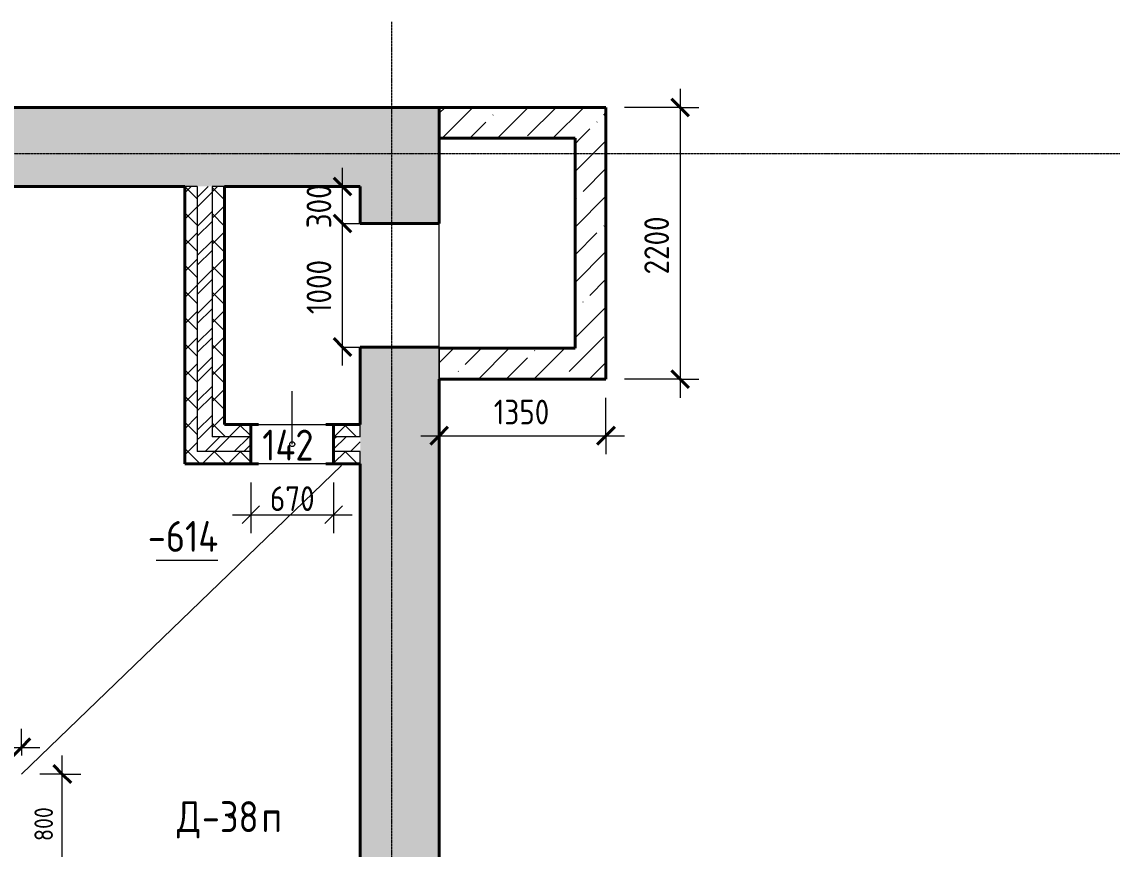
# Model space of a CAD drawing. Header units: millimetres. Extents: x -11886 to 71589, y -4690 to 48120.
# Drawn here: x 563 to 9393, y 37724 to 44422 of the extents above; entities that cross this region are included whole.
import ezdxf

# ---------------------------------------------------------------- set-up
doc = ezdxf.new("R2010")
doc.units = ezdxf.units.MM
doc.linetypes.add('ADSK_Линия сетки', pattern=[25, 20, -2.5, 0, -2.5])
doc.linetypes.add('ADSK_Сверху', pattern=[4.5, 3, -1.5])
doc.layers.add('Линии', color=7, linetype='Continuous', lineweight=9, true_color=0x00a600)
for name, color, linetype, lineweight in [('Марки', 7, 'Continuous', 20), ('Марки дверей', 7, 'Continuous', 20), ('Оси', 7, 'Continuous', 9), ('Размеры', 7, 'Continuous', 9), ('Размеры-100', 7, 'Continuous', 9), ('Стены внутренние', 250, 'Continuous', 18), ('Стены наружные', 250, 'Continuous', 18), ('Стены штриховка', 250, 'Continuous', 18)]:
    doc.layers.add(name, color=color, linetype=linetype, lineweight=lineweight)
doc.styles.add('GOST Common_1', font='GOST_Common.ttf', dxfattribs={"width": 0.9, "height": 250})
doc.styles.add('GOST Common_2', font='GOST_Common.ttf', dxfattribs={"width": 0.9, "height": 200})
doc.styles.add('GOST Common_3', font='GOST_Common.ttf', dxfattribs={"width": 0.9, "height": 150})
doc.dimstyles.new('ADSK_Основной_1_5_мм_Синий', dxfattribs={"dimscale": 304.8, "dimtxt": 150.857249, "dimasz": 0.463911, "dimexe": 0.492126, "dimexo": 0.492126, "dimgap": 0.098425, "dimtad": 1, "dimdec": 0, "dimdsep": 46, "dimtxsty": 'GOST Common_3', "dimblk1": 'OBLIQUE', "dimblk2": 'OBLIQUE', "dimsah": 1, "dimcen": 0.09, "dimdle": 0.492126, "dimazin": 2, "dimtfac": 1, "dimtdec": 4, "dimtix": 1, "dimtmove": 0, "dimatfit": 3, "dimfxl": 1, "dimtvp": 1, "dimtolj": 1, "dimtzin": 0, "dimlwd": 20, "dimlwe": 20, "dimarcsym": 2})
doc.dimstyles.new('ADSK_Основной_2_мм_Округление_до_1_мм', dxfattribs={"dimscale": 304.8, "dimtxt": 201.142999, "dimasz": 0.463911, "dimexe": 0.492126, "dimexo": 0.492126, "dimgap": 0.098425, "dimtad": 1, "dimdec": 0, "dimdsep": 46, "dimtxsty": 'GOST Common_2', "dimblk1": 'OBLIQUE', "dimblk2": 'OBLIQUE', "dimsah": 1, "dimcen": 0.09, "dimdle": 0.492126, "dimazin": 2, "dimtfac": 1, "dimtdec": 4, "dimtix": 1, "dimtmove": 0, "dimatfit": 3, "dimfxl": 1, "dimtvp": 1, "dimtolj": 1, "dimtzin": 0, "dimlwd": 20, "dimlwe": 20, "dimarcsym": 2})
pattern_1 = [(45, (0, 0), (-106.066, 106.066), []), (135, (0, 0), (-106.066, -106.066), [])]
pattern_2 = [(45, (0, 0), (-224.5064, 224.5064), []), (45, (224.5, 0), (-224.5064, 224.5064), [396.875, -79.375, 3.353, -76.022])]

# ---------------------------------------------------------------- blocks, each defined once
blk = doc.blocks.new('ADSK_Марка_Дверь - Типоразмер_ADSK_Марка-58376-00 План подвала кладочный')
at = {"layer": 'Марки дверей', "lineweight": 9}
blk.add_circle((0, 0), 0.2, dxfattribs=at)
blk = doc.blocks.new('ADSK_Марка_Перекрытие - Отметка низа-2041711-00 План подвала кладочный')
at = {"layer": 'Марки'}
blk.add_line((-2.5, 0), (2.5, 0), dxfattribs=at)
blk = doc.blocks.new('DIMBLOCK38-00 План подвала кладочный')
at = {"layer": 'Размеры-100', "lineweight": 20, "transparency": 16777216}
for p, q in [((891.1, 37381.7), (891.1, 38481.7)), ((891.1, 38331.7), (709.9, 38331.7)), ((891.1, 38331.7), (1041.1, 38331.7)), ((891.1, 37531.7), (709.9, 37531.7)), ((891.1, 37531.7), (1041.1, 37531.7))]:
    blk.add_line(p, q, dxfattribs=at)
at = {"layer": 'Размеры-100', "lineweight": 40, "transparency": 16777216}
for p, q in [((891.1, 38331.7), (820.4, 38402.4)), ((891.1, 38331.7), (961.8, 38261)), ((891.1, 37531.7), (820.4, 37602.4)), ((891.1, 37531.7), (961.8, 37461))]:
    blk.add_line(p, q, dxfattribs=at)
at = {"layer": 'Размеры-100', "color": 0, "lineweight": 20, "transparency": 16777216, "insert": (665.1, 37789.8), "char_height": 150, "width": 340.579, "attachment_point": 1, "rotation": 90, "line_spacing_factor": 1.022761, "style": 'GOST Common_3'}
blk.add_mtext('800', dxfattribs=at)
blk = doc.blocks.new('_Oblique')
at = {"color": 0, "linetype": 'ByBlock', "lineweight": -2}
blk.add_line((-0.5, -0.5), (0.5, 0.5), dxfattribs=at)
blk = doc.blocks.new('DIMBLOCK39-00 План подвала кладочный')
at = {"layer": 'Размеры-100', "lineweight": 20, "transparency": 16777216}
for p, q in [((-240.1, 38548), (-240.1, 38698)), ((559.9, 38548), (559.9, 38698)), ((-390.1, 38548), (709.9, 38548)), ((-240.1, 38548), (-240.1, 38481.7)), ((559.9, 38548), (559.9, 38481.7))]:
    blk.add_line(p, q, dxfattribs=at)
at = {"layer": 'Размеры-100', "lineweight": 40, "transparency": 16777216}
for p, q in [((-240.1, 38548), (-169.4, 38618.7)), ((559.9, 38548), (630.6, 38618.7)), ((-240.1, 38548), (-310.8, 38477.3)), ((559.9, 38548), (489.2, 38477.3))]:
    blk.add_line(p, q, dxfattribs=at)
at = {"layer": 'Размеры-100', "color": 0, "lineweight": 20, "transparency": 16777216, "insert": (18, 38774.1), "char_height": 150, "width": 340.579, "attachment_point": 1, "line_spacing_factor": 1.022761, "style": 'GOST Common_3'}
blk.add_mtext('800', dxfattribs=at)
blk = doc.blocks.new('DIMBLOCK145-00 План подвала кладочный')
at = {"layer": 'Размеры-100', "lineweight": 40, "transparency": 16777216}
for p, q in [((3160.5, 42788.9), (3089.8, 42859.6)), ((3160.5, 42788.9), (3231.2, 42718.2)), ((3160.5, 41788.9), (3089.8, 41859.6)), ((3160.5, 41788.9), (3231.2, 41718.2))]:
    blk.add_line(p, q, dxfattribs=at)
at = {"layer": 'Размеры-100', "lineweight": 20, "transparency": 16777216}
for p, q in [((3160.5, 42788.9), (3153.5, 42788.9)), ((3160.5, 41638.9), (3160.5, 42788.9)), ((3160.5, 42788.9), (3310.5, 42788.9)), ((3160.5, 41788.9), (3153.5, 41788.9)), ((3160.5, 41788.9), (3310.5, 41788.9))]:
    blk.add_line(p, q, dxfattribs=at)
at = {"layer": 'Размеры-100', "color": 0, "lineweight": 20, "transparency": 16777216, "insert": (2869.1, 42055.3), "char_height": 200, "width": 560.473, "attachment_point": 1, "rotation": 90, "line_spacing_factor": 1.022761, "style": 'GOST Common_2'}
blk.add_mtext('1000', dxfattribs=at)
blk = doc.blocks.new('DIMBLOCK146-00 План подвала кладочный')
at = {"layer": 'Размеры-100', "lineweight": 20, "transparency": 16777216}
for p, q in [((3160.5, 42788.9), (3160.5, 43238.9)), ((3160.5, 43088.9), (3010.5, 43088.9)), ((3160.5, 43088.9), (3210.5, 43088.9)), ((3160.5, 42788.9), (3153.5, 42788.9)), ((3160.5, 42788.9), (3310.5, 42788.9))]:
    blk.add_line(p, q, dxfattribs=at)
at = {"layer": 'Размеры-100', "lineweight": 40, "transparency": 16777216}
for p, q in [((3160.5, 43088.9), (3089.8, 43159.6)), ((3160.5, 43088.9), (3231.2, 43018.2)), ((3160.5, 42788.9), (3089.8, 42859.6)), ((3160.5, 42788.9), (3231.2, 42718.2))]:
    blk.add_line(p, q, dxfattribs=at)
at = {"layer": 'Размеры-100', "color": 0, "lineweight": 20, "transparency": 16777216, "insert": (2869.1, 42749.7), "char_height": 200, "width": 454.106, "attachment_point": 1, "rotation": 90, "line_spacing_factor": 1.022761, "style": 'GOST Common_2'}
blk.add_mtext('300', dxfattribs=at)
blk = doc.blocks.new('DIMBLOCK167-00 План подвала кладочный')
at = {"layer": 'Размеры-100', "lineweight": 40, "transparency": 16777216}
for p, q in [((5895.2, 43728.9), (5824.5, 43799.6)), ((5895.2, 43728.9), (5965.9, 43658.2)), ((5895.2, 41528.9), (5824.5, 41599.6)), ((5895.2, 41528.9), (5965.9, 41458.2))]:
    blk.add_line(p, q, dxfattribs=at)
at = {"layer": 'Размеры-100', "lineweight": 20, "transparency": 16777216}
for p, q in [((5895.2, 43878.9), (5895.2, 41378.9)), ((5895.2, 43728.9), (5443.5, 43728.9)), ((5895.2, 43728.9), (6045.2, 43728.9)), ((5895.2, 41528.9), (5443.5, 41528.9)), ((5895.2, 41528.9), (6045.2, 41528.9))]:
    blk.add_line(p, q, dxfattribs=at)
at = {"layer": 'Размеры-100', "color": 0, "lineweight": 20, "transparency": 16777216, "insert": (5603.9, 42376.6), "char_height": 200, "width": 605.475, "attachment_point": 1, "rotation": 90, "line_spacing_factor": 1.022761, "style": 'GOST Common_2'}
blk.add_mtext('2200', dxfattribs=at)
blk = doc.blocks.new('DIMBLOCK168-00 План подвала кладочный')
at = {"layer": 'Размеры-100', "lineweight": 20, "transparency": 16777216}
for p, q in [((5293.5, 41071.2), (5293.5, 41378.9)), ((3943.5, 41071.2), (3943.5, 41221.2)), ((3793.5, 41071.2), (5443.5, 41071.2)), ((3943.5, 41071.2), (3943.5, 41021.1)), ((5293.5, 41071.2), (5293.5, 40921.2))]:
    blk.add_line(p, q, dxfattribs=at)
at = {"layer": 'Размеры-100', "lineweight": 40, "transparency": 16777216}
for p, q in [((3943.5, 41071.2), (3872.8, 41000.5)), ((3943.5, 41071.2), (4014.2, 41141.9)), ((5293.5, 41071.2), (5222.8, 41000.5)), ((5293.5, 41071.2), (5364.2, 41141.9))]:
    blk.add_line(p, q, dxfattribs=at)
at = {"layer": 'Размеры-100', "color": 0, "lineweight": 20, "transparency": 16777216, "insert": (4385, 41362.5), "char_height": 200, "width": 560.473, "attachment_point": 1, "line_spacing_factor": 1.022761, "style": 'GOST Common_2'}
blk.add_mtext('1350', dxfattribs=at)
blk = doc.blocks.new('*D359')
at = {"layer": 'Defpoints', "color": 0, "transparency": 16777216}
for p in [(2418.2, 40842.8), (3088.2, 40842.8), (3088.2, 40431.4)]:
    blk.add_point(p, dxfattribs=at)
at = {"layer": 'Размеры', "color": 0, "lineweight": 20, "transparency": 16777216}
for p, q in [((2418.2, 40692.8), (2418.2, 40281.4)), ((3088.2, 40692.8), (3088.2, 40281.4)), ((2268.2, 40431.4), (3238.2, 40431.4))]:
    blk.add_line(p, q, dxfattribs=at)
at = {"layer": 'Размеры', "color": 0, "lineweight": 20, "transparency": 16777216, "xscale": 141.4, "yscale": 141.4, "zscale": 141.4, "rotation": 180}
blk.add_blockref('_Oblique', (2418.2, 40431.4), dxfattribs=at)
at = {"layer": 'Размеры', "color": 0, "lineweight": 20, "transparency": 16777216, "xscale": 141.4, "yscale": 141.4, "zscale": 141.4}
blk.add_blockref('_Oblique', (3088.2, 40431.4), dxfattribs=at)
at = {"layer": 'Размеры', "color": 0, "lineweight": 20, "transparency": 16777216, "insert": (2753.2, 40561.4), "char_height": 200, "width": 560.473, "attachment_point": 5, "style": 'GOST Common_2'}
blk.add_mtext('\\A1;670', dxfattribs=at)

msp = doc.modelspace()

# ---------------------------------------------------------------- hatches: boundary and pattern name
at = {"layer": 'Стены внутренние', "lineweight": 9}
h = msp.add_hatch(dxfattribs=at)
h.set_pattern_fill('FP_2', color=256, style=0, pattern_type=2)
h.set_pattern_definition(pattern_1)
h.paths.add_polyline_path([(1892.9, 40942.82), (1983.53, 40942.82), (1983.53, 43088.87), (1883.53, 43088.01), (1883.53, 40942.82), (1889.04, 40942.82)])
h = msp.add_hatch(dxfattribs=at)
h.set_pattern_fill('FP_1', color=256, style=0, pattern_type=2)
h.set_pattern_definition([(45, (0, 0), (-117.8655, 117.8655), []), (45, (78.58, 0), (-117.8655, 117.8655), [])])
h.paths.add_polyline_path([(2103.53, 41062.82), (2103.53, 43088.87), (1983.53, 43088.01), (1983.53, 41062.82)])
h = msp.add_hatch(dxfattribs=at)
h.set_pattern_fill('FP_2', color=256, style=0, pattern_type=2)
h.set_pattern_definition(pattern_1)
h.paths.add_polyline_path([(2103.53, 41162.82), (2203.53, 41162.82), (2203.53, 43088.87), (2103.53, 43088.01), (2103.53, 41823.91)])
h = msp.add_hatch(dxfattribs=at)
h.set_pattern_fill('FP_2', color=256, style=0, pattern_type=2)
h.set_pattern_definition(pattern_1)
h.paths.add_polyline_path([(3303.5, 41062.82), (3303.5, 41162.82), (3088.15, 41162.82), (3088.15, 41062.82), (3288.97, 41062.82)])
h.paths.add_polyline_path([(2203.53, 41062.82), (2418.15, 41062.82), (2418.15, 41162.82), (2103.53, 41162.82), (2103.53, 41062.82)])
h = msp.add_hatch(dxfattribs=at)
h.set_pattern_fill('FP_1', color=256, style=0, pattern_type=2)
h.set_pattern_definition([(45, (0, 0), (-117.8655, 117.8655), []), (45, (78.58, 0), (-117.8655, 117.8655), [])])
h.paths.add_polyline_path([(3303.5, 40942.82), (3303.5, 41062.82), (3088.15, 41062.82), (3088.15, 40942.82), (3288.97, 40942.82)])
h.paths.add_polyline_path([(2203.53, 40942.82), (2418.15, 40942.82), (2418.15, 41062.82), (1983.53, 41062.82), (1983.53, 40942.82), (2103.53, 40942.82)])
h = msp.add_hatch(dxfattribs=at)
h.set_pattern_fill('FP_2', color=256, style=0, pattern_type=2)
h.set_pattern_definition(pattern_1)
h.paths.add_polyline_path([(3303.5, 40842.82), (3303.5, 40942.82), (3088.15, 40942.82), (3088.15, 40842.82), (3288.97, 40842.82)])
h.paths.add_polyline_path([(2203.53, 40842.82), (2418.15, 40842.82), (2418.15, 40942.82), (1883.53, 40942.82), (1883.53, 40842.82), (2103.53, 40842.82)])
at = {"layer": 'Стены наружные', "true_color": 0xc0c0c0}
h = msp.add_hatch(color=9, dxfattribs=at)
h.paths.add_polyline_path([(2103.53, 43088.87), (3943.5, 43088.87), (3943.5, 43728.87), (-618.39, 43728.87), (-618.39, 43088.87), (1983.53, 43088.87)])
h.paths.add_polyline_path([(-1753.75, 43088.87), (-1753.75, 43728.87), (-6303.84, 43728.87), (-6303.84, 43088.87), (-3624.97, 43088.87)])
at = {"layer": 'Стены наружные', "lineweight": 9}
h = msp.add_hatch(dxfattribs=at)
h.set_pattern_fill('FP_5', color=256, style=0, pattern_type=2)
h.set_pattern_definition(pattern_2)
h.paths.add_polyline_path([(3943.5, 43478.87), (5293.5, 43478.87), (5293.5, 43728.87), (3943.5, 43728.87)])
h = msp.add_hatch(dxfattribs=at)
h.set_pattern_fill('FP_5', color=256, style=0, pattern_type=2)
h.set_pattern_definition(pattern_2)
h.paths.add_polyline_path([(5293.5, 41528.87), (5293.5, 43478.87), (5043.5, 43478.87), (5043.5, 41528.87)])
at = {"layer": 'Стены наружные', "true_color": 0xc0c0c0}
h = msp.add_hatch(color=9, dxfattribs=at)
h.paths.add_polyline_path([(3943.5, 28507.64), (3943.5, 34352.08), (3303.5, 34352.08), (3303.5, 28514.5)])
h.paths.add_polyline_path([(3943.5, 35422.08), (3943.5, 41788.87), (3303.5, 41788.87), (3303.5, 35422.08)])
h.paths.add_polyline_path([(3943.5, 42788.87), (3943.5, 43088.87), (3303.5, 43088.87), (3303.5, 42788.87)])
at = {"layer": 'Стены наружные', "lineweight": 9}
h = msp.add_hatch(dxfattribs=at)
h.set_pattern_fill('FP_5', color=256, style=0, pattern_type=2)
h.set_pattern_definition(pattern_2)
h.paths.add_polyline_path([(3943.5, 41528.87), (5043.5, 41528.87), (5043.5, 41778.87), (3943.5, 41778.87)])

# ---------------------------------------------------------------- linework, layer by layer
at = {"layer": 'Линии', "color": 18, "true_color": 0x000000}
for p, q in [((2103.53, 42793.46), (2103.53, 42613.46)), ((2201.15, 41062.82), (2141.15, 41062.82)), ((2221.15, 40942.82), (2181.15, 40942.82))]:
    msp.add_line(p, q, dxfattribs=at)
at = {"layer": 'Линии', "color": 18, "lineweight": 18, "true_color": 0x000000}
msp.add_line((559.91, 38331.74), (3150.92, 40830.82), dxfattribs=at)
msp.add_line((559.91, 38331.74), (3150.92, 40830.82), dxfattribs=at)
at = {"layer": 'Марки дверей'}
msp.add_line((2753.15, 41002.82), (2753.15, 41431.02), dxfattribs=at)
at = {"layer": 'Оси', "linetype": 'ADSK_Линия сетки'}
for p, q in [((3559.91, -3890.07), (3559.91, 44421.85)), ((-11086.22, 43356.79), (57141.72, 43356.79))]:
    msp.add_line(p, q, dxfattribs=at)
at = {"layer": 'Стены внутренние', "lineweight": 40}
for p, q in [((1883.53, 43088.87), (1883.53, 40842.82)), ((2203.53, 41162.82), (2203.53, 43088.87)), ((2480.65, 41162.82), (2203.53, 41162.82)), ((2418.15, 41162.82), (2203.53, 41162.82)), ((2418.15, 40842.82), (2418.15, 41162.82)), ((3303.5, 41162.82), (3025.65, 41162.82)), ((3303.5, 41162.82), (3088.15, 41162.82)), ((3088.15, 41162.82), (3088.15, 40842.82)), ((1883.53, 40842.82), (2480.65, 40842.82)), ((1883.53, 40842.82), (2418.15, 40842.82)), ((3025.65, 40842.82), (3303.5, 40842.82)), ((3088.15, 40842.82), (3303.5, 40842.82))]:
    msp.add_line(p, q, dxfattribs=at)
at = {"layer": 'Стены внутренние'}
for p, q in [((2418.15, 41162.82), (3088.15, 41162.82)), ((2480.65, 41162.82), (3025.65, 41162.82)), ((3088.15, 40842.82), (2418.15, 40842.82)), ((3025.65, 40842.82), (2480.65, 40842.82))]:
    msp.add_line(p, q, dxfattribs=at)
at = {"layer": 'Стены наружные', "color": 253, "linetype": 'ADSK_Сверху', "true_color": 0xaaaaaa}
for p, q in [((3943.5, 43728.87), (-6278.75, 43728.87)), ((3943.5, 20918.63), (3943.5, 43728.87))]:
    msp.add_line(p, q, dxfattribs=at)
at = {"layer": 'Стены наружные', "lineweight": 40}
for p, q in [((5293.5, 43728.87), (-618.39, 43728.87)), ((3943.5, 43728.87), (3943.5, 42788.87)), ((5293.5, 41528.87), (5293.5, 43728.87)), ((3943.5, 43478.87), (5043.5, 43478.87)), ((5043.5, 43478.87), (5043.5, 41778.87)), ((-618.39, 43088.87), (1883.53, 43088.87)), ((2203.53, 43088.87), (3303.5, 43088.87)), ((3303.5, 43088.87), (3303.5, 42788.87)), ((3303.5, 42788.87), (3943.5, 42788.87)), ((3303.5, 41788.87), (3303.5, 41162.82)), ((3943.5, 41788.87), (3303.5, 41788.87)), ((3943.5, 41778.87), (3943.5, 41788.87)), ((5043.5, 41778.87), (3943.5, 41778.87)), ((3943.5, 35422.08), (3943.5, 41528.87)), ((3943.5, 41528.87), (5293.5, 41528.87)), ((3303.5, 40842.82), (3303.5, 37132.1))]:
    msp.add_line(p, q, dxfattribs=at)
at = {"layer": 'Стены штриховка'}
for p, q in [((1983.53, 43088.87), (1883.53, 43088.87)), ((1983.53, 43088.87), (1983.53, 40942.82)), ((2203.53, 43088.87), (2103.53, 43088.87)), ((2103.53, 43088.87), (2103.53, 41062.82)), ((3943.5, 41778.87), (3943.5, 41528.87)), ((3303.5, 41062.82), (3303.5, 41162.82)), ((2418.15, 41062.82), (2103.53, 41062.82)), ((3303.5, 41062.82), (3088.15, 41062.82)), ((2418.15, 40942.82), (1983.53, 40942.82)), ((3303.5, 40942.82), (3088.15, 40942.82)), ((3303.5, 40842.82), (3303.5, 40942.82))]:
    msp.add_line(p, q, dxfattribs=at)

# ---------------------------------------------------------------- block references
at = {"layer": 'Марки', "xscale": 99.99999999999993, "yscale": 99.99999999999993, "zscale": 99.99999999999993}
msp.add_blockref('ADSK_Марка_Перекрытие - Отметка низа-2041711-00 План подвала кладочный', (1900.34, 40062.79), dxfattribs=at)
at = {"layer": 'Марки дверей', "xscale": 99.99999999999993, "yscale": 99.99999999999993, "zscale": 99.99999999999993}
for p in [(2753.15, 41002.82), (2258.54, 37994.73)]:
    msp.add_blockref('ADSK_Марка_Дверь - Типоразмер_ADSK_Марка-58376-00 План подвала кладочный', p, dxfattribs=at)

# ---------------------------------------------------------------- texts
at = {"layer": 'Марки', "lineweight": 9, "insert": (1583.26, 40380.63), "char_height": 250, "width": 743.1643, "attachment_point": 1, "style": 'GOST Common_1'}
msp.add_mtext('-614', dxfattribs=at)
at = {"layer": 'Марки дверей', "lineweight": 9, "char_height": 250, "attachment_point": 1, "style": 'GOST Common_1'}
for s, insert, width in [('142', (2509.97, 41119.83), 548.3542), ('\\fGOST Common|b0|i0|c204|p34|;\\W.9;Д', (1818.71, 38111.74), 245.3164), ('-38', (2021.12, 38111.74), 584.4302), ('\\fGOST Common|b0|i0|c204|p34|;\\W.9;п', (2503.32, 38111.74), 194.8101)]:
    msp.add_mtext(s, dxfattribs=dict(at, insert=insert, width=width))

# ---------------------------------------------------------------- dimensions: what is measured, and where the dimension line sits
at = {"layer": 'Размеры', "lineweight": 20}
for base, p1, p2, dimstyle, override, picture, middle in [((5895.24, 41528.87), (5293.5, 43728.87), (5293.5, 41528.87), 'ADSK_Основной_2_мм_Округление_до_1_мм', {"dimpost": '<>', "dimfxl": 2200}, 'DIMBLOCK167-00 План подвала кладочный', (5765.24, 42628.87)), ((3160.48, 43088.87), (3303.5, 42788.87), (3060.5, 43088.87), 'ADSK_Основной_2_мм_Округление_до_1_мм', {"dimpost": '<>', "dimfxl": 386.070573}, 'DIMBLOCK146-00 План подвала кладочный', (3030.48, 42938.87)), ((3160.48, 42788.87), (3303.5, 41788.87), (3303.5, 42788.87), 'ADSK_Основной_2_мм_Округление_до_1_мм', {"dimpost": '<>', "dimfxl": 1000}, 'DIMBLOCK145-00 План подвала кладочный', (3030.48, 42288.87)), ((891.08, 38331.74), (559.91, 37531.74), (559.91, 38331.74), 'ADSK_Основной_1_5_мм_Синий', {"dimpost": '<>', "dimfxl": 800}, 'DIMBLOCK38-00 План подвала кладочный', (786.08, 37931.74))]:
    dim = msp.add_linear_dim(base=base, p1=p1, p2=p2, angle=90, dimstyle=dimstyle, override=override, dxfattribs=at)
    dim.commit()
    dim.dimension.update_dxf_attribs({"geometry": picture, "text_midpoint": middle})
for base, p1, p2, dimstyle, override, picture, middle in [((5293.5, 41071.15), (3943.5, 41171.14), (5293.5, 41528.87), 'ADSK_Основной_2_мм_Округление_до_1_мм', {"dimpost": '<>', "dimfxl": 1396.592624}, 'DIMBLOCK168-00 План подвала кладочный', (4618.5, 41201.15)), ((3088.15, 40431.45), (2418.15, 40842.82), (3088.15, 40842.82), 'ADSK_Основной_2_мм_Округление_до_1_мм', {"dimpost": '<>', "dimfxl": 670}, '*D359', (2753.15, 40561.45)), ((559.91, 38548.04), (-240.09, 38331.74), (559.91, 38331.74), 'ADSK_Основной_1_5_мм_Синий', {"dimpost": '<>', "dimfxl": 800}, 'DIMBLOCK39-00 План подвала кладочный', (159.91, 38653.04))]:
    dim = msp.add_linear_dim(base=base, p1=p1, p2=p2, dimstyle=dimstyle, override=override, dxfattribs=at)
    dim.commit()
    dim.dimension.update_dxf_attribs({"geometry": picture, "text_midpoint": middle})

doc.saveas('drawing.dxf')
